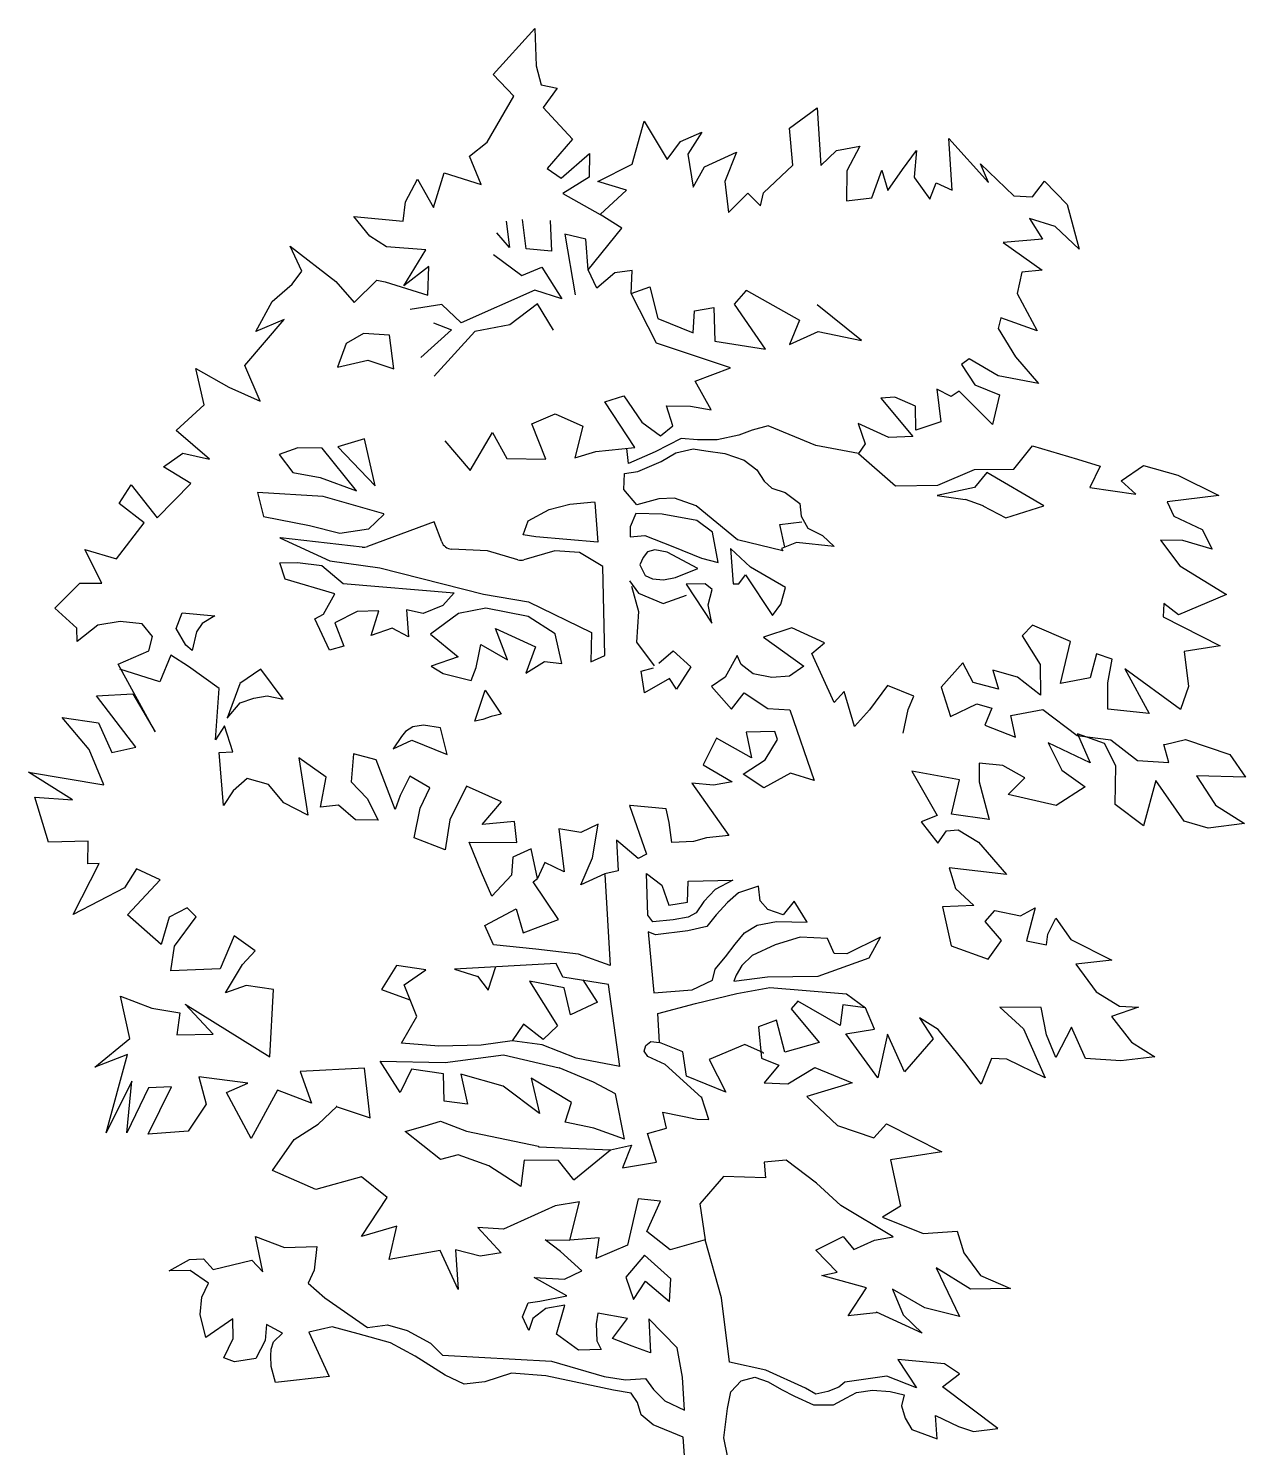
# Model space of a CAD drawing. Header units: millimetres. Extents: x 217.2 to 255.1, y 166.7 to 190.9.
# Drawn here: x 220.344 to 222.6, y 178.013 to 180.643 of the extents above; entities that cross this region are included whole.
import ezdxf

# ---------------------------------------------------------------- set-up
doc = ezdxf.new("R2010")
doc.units = ezdxf.units.MM
doc.layers.add('trees', color=104, linetype='Continuous')

msp = doc.modelspace()

# ---------------------------------------------------------------- linework, layer by layer
at = {"layer": 'trees', "color": 62, "true_color": 0xacc205}
for p, q in [((221.2054, 180.558), (221.2825, 180.6434)), ((221.2825, 180.6434), (221.2849, 180.5743)), ((221.2849, 180.5743), (221.2943, 180.539)), ((221.2437, 180.5181), (221.2054, 180.558)), ((221.2054, 180.558), (221.2054, 180.558)), ((221.1942, 180.4328), (221.2437, 180.5181)), ((221.2943, 180.539), (221.324, 180.5329)), ((221.324, 180.5329), (221.2976, 180.4968)), ((221.7542, 180.4586), (221.8055, 180.4959)), ((221.8055, 180.4959), (221.8125, 180.3892)), ((221.5525, 180.4337), (221.5918, 180.4511)), ((221.5918, 180.4511), (221.5657, 180.4101)), ((221.7605, 180.3901), (221.7542, 180.4586)), ((220.8506, 180.1935), (220.8291, 180.24)), ((220.8291, 180.24), (220.9137, 180.1745)), ((220.8326, 180.1694), (220.8506, 180.1935)), ((220.7953, 180.137), (220.8326, 180.1694)), ((222.1767, 180.1518), (222.2134, 180.0826)), ((220.7654, 180.0817), (220.7953, 180.137)), ((220.7446, 180.0184), (220.8176, 180.1038)), ((220.8176, 180.1038), (220.7654, 180.0817)), ((222.146, 180.1067), (222.141, 180.0873)), ((222.2134, 180.0826), (222.146, 180.1067)), ((222.141, 180.0873), (222.1734, 180.0349)), ((220.7734, 179.9524), (220.7446, 180.0184)), ((222.0874, 180.0312), (222.073, 180.0207)), ((222.073, 180.0207), (222.0978, 179.9828)), ((222.141, 179.9993), (222.0874, 180.0312)), ((222.1734, 180.0349), (222.216, 179.9851)), ((222.216, 179.9851), (222.141, 179.9993)), ((222.054, 179.9613), (222.0273, 179.9744)), ((222.0273, 179.9744), (222.0348, 179.9143)), ((222.0692, 179.9711), (222.054, 179.9613)), ((222.1308, 179.9095), (222.0692, 179.9711)), ((222.0978, 179.9828), (222.1436, 179.9644)), ((222.1436, 179.9644), (222.1308, 179.9095)), ((221.9235, 179.9581), (221.9828, 179.8868)), ((221.988, 179.943), (221.9499, 179.9601)), ((221.9887, 179.8986), (221.988, 179.943)), ((222.0348, 179.9143), (221.9887, 179.8986)), ((220.9664, 179.8829), (220.9172, 179.8678)), ((221.9828, 179.8868), (221.9385, 179.8853)), ((222.1704, 179.8262), (222.205, 179.8697)), ((222.205, 179.8697), (222.2884, 179.8447)), ((222.0295, 179.7965), (222.0974, 179.8255)), ((222.1205, 179.8205), (222.0973, 179.7922)), ((222.0974, 179.8255), (222.1704, 179.8262)), ((222.2257, 179.7584), (222.1205, 179.8205)), ((222.1704, 179.8262), (222.1704, 179.8262)), ((220.5121, 179.7629), (220.5341, 179.7976)), ((220.5341, 179.7976), (220.5824, 179.7361)), ((220.5824, 179.7361), (220.6446, 179.7996)), ((220.8901, 179.7756), (220.7682, 179.7833)), ((220.7682, 179.7833), (220.7792, 179.7387)), ((220.5585, 179.7267), (220.5121, 179.7629)), ((220.5067, 179.6602), (220.5585, 179.7267)), ((220.7792, 179.7387), (220.865, 179.7217)), ((220.8877, 179.6476), (220.9271, 179.6146)), ((220.9115, 179.5953), (220.8195, 179.6224)), ((220.8908, 179.5577), (220.9115, 179.5953)), ((220.9271, 179.6146), (221.1331, 179.5971)), ((221.1913, 179.5685), (221.1408, 179.559)), ((220.5546, 179.5396), (220.5137, 179.544)), ((220.6178, 179.5312), (220.6288, 179.5604)), ((220.6288, 179.5604), (220.6891, 179.5547)), ((220.6891, 179.5547), (220.6656, 179.5405)), ((220.8744, 179.5489), (220.8908, 179.5577)), ((220.9016, 179.4911), (220.8744, 179.5489)), ((220.953, 179.5625), (220.9118, 179.5415)), ((220.9118, 179.5415), (220.9118, 179.5415)), ((220.9118, 179.5415), (220.9284, 179.4981)), ((220.9935, 179.5637), (220.953, 179.5625)), ((220.5735, 179.5164), (220.5546, 179.5396)), ((220.5671, 179.4894), (220.5735, 179.5164)), ((220.6353, 179.5003), (220.6178, 179.5312)), ((220.6554, 179.5246), (220.6474, 179.4906)), ((220.6656, 179.5405), (220.6554, 179.5246)), ((221.0483, 179.5156), (221.0179, 179.5314)), ((222.2048, 179.537), (222.1854, 179.5174)), ((222.1854, 179.5174), (222.219, 179.4642)), ((222.2753, 179.5072), (222.2048, 179.537)), ((220.5103, 179.465), (220.5671, 179.4894)), ((220.6474, 179.4906), (220.6353, 179.5003)), ((220.9284, 179.4981), (220.9016, 179.4911)), ((222.2566, 179.4292), (222.2753, 179.5072)), ((220.6075, 179.4819), (220.5875, 179.4322)), ((220.6402, 179.4609), (220.6075, 179.4819)), ((222.0756, 179.4673), (222.0354, 179.4225)), ((222.0946, 179.4308), (222.0756, 179.4673)), ((222.219, 179.4642), (222.2195, 179.4074)), ((220.7743, 179.456), (220.7355, 179.4292)), ((220.8157, 179.4004), (220.7743, 179.456)), ((222.1772, 179.441), (222.1315, 179.4537)), ((222.1315, 179.4537), (222.1418, 179.4185)), ((222.2195, 179.4074), (222.1772, 179.441)), ((222.3118, 179.4399), (222.2566, 179.4292)), ((221.9358, 179.4255), (221.903, 179.3802)), ((221.9847, 179.4054), (221.9358, 179.4255)), ((222.0354, 179.4225), (222.0528, 179.3681)), ((222.1418, 179.4185), (222.0946, 179.4308)), ((220.7364, 179.3932), (220.7614, 179.4019)), ((220.7614, 179.4019), (220.7865, 179.4065)), ((221.9741, 179.381), (221.9847, 179.4054)), ((222.0528, 179.3681), (222.1014, 179.3916)), ((222.1014, 179.3916), (222.1293, 179.3834)), ((222.1293, 179.3834), (222.1166, 179.3521)), ((221.7144, 179.3828), (221.7552, 179.3802)), ((221.903, 179.3802), (221.875, 179.3496)), ((221.9654, 179.3368), (221.9741, 179.381)), ((222.1645, 179.3699), (222.2243, 179.3812)), ((222.2243, 179.3812), (222.2878, 179.333)), ((221.12, 179.2975), (221.1078, 179.3469)), ((220.9881, 179.2874), (220.9466, 179.2986)), ((221.0236, 179.1954), (220.9881, 179.2874)), ((222.1499, 179.277), (222.106, 179.2812)), ((220.9419, 179.2471), (220.9719, 179.2161)), ((221.2206, 179.2097), (221.1559, 179.2388)), ((221.5734, 179.2442), (221.6423, 179.1472)), ((220.9719, 179.2161), (220.992, 179.1759)), ((220.992, 179.1759), (220.9503, 179.1765)), ((222.1243, 179.1773), (222.0545, 179.1871)), ((221.5364, 179.1342), (221.5316, 179.1717)), ((220.4264, 179.0011), (220.4749, 179.0958)), ((220.522, 179.0501), (220.4264, 179.0011)), ((222.0381, 179.0153), (222.0543, 178.9427)), ((222.1171, 178.9881), (222.1353, 179.0084)), ((222.1353, 179.0084), (222.1826, 178.9988)), ((222.1826, 178.9988), (222.2099, 179.0133)), ((222.2099, 179.0133), (222.1937, 178.9522)), ((222.2334, 178.9648), (222.2482, 178.9943)), ((222.2482, 178.9943), (222.2758, 178.9547)), ((222.1472, 178.9525), (222.1171, 178.9881)), ((222.1171, 178.9881), (222.1171, 178.9881)), ((222.2311, 178.9448), (222.2334, 178.9648)), ((220.725, 178.9614), (220.6994, 178.9004)), ((222.0543, 178.9427), (222.1224, 178.9184)), ((222.1224, 178.9184), (222.1472, 178.9525)), ((222.1937, 178.9522), (222.2311, 178.9448)), ((222.2758, 178.9547), (222.3519, 178.9162)), ((222.3519, 178.9162), (222.285, 178.9092)), ((220.6994, 178.9004), (220.6076, 178.8964)), ((220.7093, 178.8557), (220.7404, 178.9084)), ((222.285, 178.9092), (222.323, 178.8579)), ((220.7472, 178.8692), (220.7093, 178.8557)), ((220.7979, 178.8617), (220.7472, 178.8692)), ((220.7915, 178.7369), (220.7979, 178.8617)), ((222.323, 178.8579), (222.323, 178.8579)), ((222.323, 178.8579), (222.366, 178.8309)), ((220.6859, 178.7792), (220.6343, 178.8348)), ((220.6343, 178.8348), (220.7915, 178.7369)), ((222.366, 178.8309), (222.4011, 178.829)), ((221.7578, 178.826), (221.8092, 178.7636)), ((222.0301, 178.7881), (221.9952, 178.8093)), ((221.9952, 178.8093), (222.0209, 178.7704)), ((222.2211, 178.8285), (222.1444, 178.8291)), ((222.1444, 178.8291), (222.1881, 178.7889)), ((222.2306, 178.778), (222.2211, 178.8285)), ((222.2211, 178.8285), (222.2211, 178.8285)), ((222.4011, 178.829), (222.3512, 178.8119)), ((222.3512, 178.8119), (222.3881, 178.7644)), ((221.9679, 178.7095), (221.9358, 178.779)), ((222.0792, 178.7266), (222.0301, 178.7881)), ((222.1881, 178.7889), (222.2283, 178.6983)), ((222.2482, 178.7358), (222.2306, 178.778)), ((222.2769, 178.7919), (222.2482, 178.7358)), ((222.3033, 178.7343), (222.2769, 178.7919)), ((221.6719, 178.7599), (221.6058, 178.7321)), ((222.0209, 178.7704), (221.9679, 178.7095)), ((222.3881, 178.7644), (222.4319, 178.7374)), ((221.7023, 178.7346), (221.7347, 178.7219)), ((222.1099, 178.6862), (222.0792, 178.7266)), ((222.1289, 178.7342), (222.1099, 178.6862)), ((222.1575, 178.7326), (222.1289, 178.7342)), ((222.2283, 178.6983), (222.1575, 178.7326)), ((222.3688, 178.7299), (222.3033, 178.7343)), ((222.4319, 178.7374), (222.3688, 178.7299)), ((220.7112, 178.6712), (220.7505, 178.6883)), ((221.2758, 178.6974), (221.2913, 178.6323)), ((221.1073, 178.547), (221.0419, 178.5988)), ((220.7962, 178.5262), (220.8362, 178.5842)), ((221.2893, 178.5704), (221.4227, 178.5646)), ((221.1973, 178.5349), (221.14, 178.5552))]:
    msp.add_line(p, q, dxfattribs=at)
at = {"layer": 'trees', "color": 84, "true_color": 0x2aaf18}
for p, q in [((221.2976, 180.4968), (221.3521, 180.4384)), ((221.4629, 180.3919), (221.4852, 180.4713)), ((221.4852, 180.4713), (221.5274, 180.4007)), ((221.3521, 180.4384), (221.3051, 180.3837)), ((222.0559, 180.3434), (222.0496, 180.4396)), ((222.0496, 180.4396), (222.123, 180.358)), ((221.1612, 180.4068), (221.1942, 180.4328)), ((221.3311, 180.3656), (221.3837, 180.4113)), ((221.3837, 180.4113), (221.3832, 180.3677)), ((221.5274, 180.4007), (221.5525, 180.4337)), ((221.5657, 180.4101), (221.576, 180.3494)), ((221.5967, 180.387), (221.6563, 180.4143)), ((221.6563, 180.4143), (221.6348, 180.3596)), ((221.8125, 180.3892), (221.8418, 180.4172)), ((221.8418, 180.4172), (221.8848, 180.425)), ((221.8848, 180.425), (221.8609, 180.3796)), ((221.9639, 180.3818), (221.9896, 180.4171)), ((221.9896, 180.4171), (221.9858, 180.3675)), ((221.1831, 180.3543), (221.1612, 180.4068)), ((221.3051, 180.3837), (221.3311, 180.3656)), ((221.399, 180.3595), (221.4629, 180.3919)), ((221.576, 180.3494), (221.5967, 180.387)), ((221.7065, 180.3386), (221.7605, 180.3901)), ((222.123, 180.358), (222.1082, 180.3921)), ((222.1082, 180.3921), (222.1704, 180.3332)), ((221.0427, 180.3219), (221.0649, 180.3642)), ((221.0649, 180.3642), (221.0946, 180.3115)), ((221.0946, 180.3115), (221.1144, 180.3756)), ((221.1144, 180.3756), (221.1831, 180.3543)), ((221.3832, 180.3677), (221.3344, 180.3375)), ((221.4522, 180.3438), (221.399, 180.3595)), ((221.6348, 180.3596), (221.6411, 180.3022)), ((221.8609, 180.3796), (221.8603, 180.3238)), ((221.9073, 180.3293), (221.9253, 180.3808)), ((221.9253, 180.3808), (221.9365, 180.3429)), ((221.9365, 180.3429), (221.9639, 180.3818)), ((221.9858, 180.3675), (221.9859, 180.3665)), ((221.9859, 180.3665), (222.0146, 180.327)), ((222.0146, 180.327), (222.0264, 180.3574)), ((222.0264, 180.3574), (222.0559, 180.3434)), ((222.2046, 180.3312), (222.227, 180.3603)), ((222.227, 180.3603), (222.2693, 180.3172)), ((221.3344, 180.3375), (221.4037, 180.2984)), ((221.4037, 180.2984), (221.4522, 180.3438)), ((221.6411, 180.3022), (221.6773, 180.3382)), ((221.6773, 180.3382), (221.7008, 180.3143)), ((221.7008, 180.3143), (221.7065, 180.3386)), ((222.1704, 180.3332), (222.2046, 180.3312)), ((221.0386, 180.2864), (221.0427, 180.3219)), ((221.8603, 180.3238), (221.9073, 180.3293)), ((222.2693, 180.3172), (222.2916, 180.2345)), ((220.9764, 180.2581), (220.947, 180.2945)), ((220.947, 180.2945), (221.0386, 180.2864)), ((221.4435, 180.273), (221.4037, 180.2984)), ((222.2467, 180.2765), (222.1993, 180.291)), ((222.1993, 180.291), (222.1993, 180.291)), ((222.1993, 180.291), (222.2231, 180.253)), ((221.0074, 180.2385), (220.9764, 180.2581)), ((221.3812, 180.1962), (221.4435, 180.273)), ((222.2231, 180.253), (222.1505, 180.2464)), ((222.2916, 180.2345), (222.2467, 180.2765)), ((221.0806, 180.2328), (221.0074, 180.2385)), ((221.0394, 180.1663), (221.0806, 180.2328)), ((222.1505, 180.2464), (222.2226, 180.1951)), ((221.086, 180.202), (221.0394, 180.1663)), ((221.0843, 180.1489), (221.086, 180.202)), ((220.9137, 180.1745), (220.9478, 180.1354)), ((220.9137, 180.1745), (220.9137, 180.1745)), ((220.9478, 180.1354), (220.9894, 180.1765)), ((220.9894, 180.1765), (220.9894, 180.1765)), ((220.9894, 180.1765), (221.0047, 180.1739)), ((221.0047, 180.1739), (221.0843, 180.1489)), ((221.4309, 180.1905), (221.3971, 180.1622)), ((221.4628, 180.1949), (221.4309, 180.1905)), ((221.4612, 180.152), (221.4628, 180.1949)), ((222.185, 180.1914), (222.1767, 180.1518)), ((222.2226, 180.1951), (222.185, 180.1914)), ((221.4612, 180.152), (221.4955, 180.1641)), ((221.508, 180.0597), (221.4612, 180.152)), ((221.4955, 180.1641), (221.5102, 180.1054)), ((221.6522, 180.1325), (221.6741, 180.1569)), ((221.674, 180.158), (221.773, 180.1027)), ((221.6741, 180.1569), (221.674, 180.158)), ((222.1767, 180.1518), (222.1767, 180.1518)), ((221.5758, 180.0793), (221.5784, 180.1201)), ((221.5784, 180.1201), (221.614, 180.1258)), ((221.614, 180.1258), (221.6158, 180.0634)), ((221.7097, 180.0486), (221.6522, 180.1325)), ((221.8877, 180.0652), (221.8058, 180.131)), ((221.5102, 180.1054), (221.5758, 180.0793)), ((221.773, 180.1027), (221.7545, 180.0578)), ((220.9647, 180.078), (220.9328, 180.0593)), ((221.0131, 180.0749), (220.9647, 180.078)), ((221.0209, 180.0122), (221.0131, 180.0749)), ((221.7545, 180.0578), (221.8076, 180.0818)), ((221.8076, 180.0818), (221.8877, 180.0652)), ((220.9328, 180.0593), (220.9164, 180.0155)), ((221.6452, 180.0145), (221.508, 180.0597)), ((221.6158, 180.0634), (221.6158, 180.0634)), ((221.6158, 180.0634), (221.7097, 180.0486)), ((220.9164, 180.0155), (220.9731, 180.0283)), ((220.9731, 180.0283), (221.0209, 180.0122)), ((221.5797, 179.9894), (221.6452, 180.0145)), ((220.6695, 179.9455), (220.654, 180.0133)), ((220.654, 180.0133), (220.7154, 179.9782)), ((221.6095, 179.9367), (221.5797, 179.9894)), ((220.7154, 179.9782), (220.7734, 179.9524)), ((221.4121, 179.9512), (221.4473, 179.9622)), ((221.4473, 179.9622), (221.4805, 179.9136)), ((220.6174, 179.8979), (220.6695, 179.9455)), ((221.4679, 179.8664), (221.4121, 179.9512)), ((221.5264, 179.9437), (221.5711, 179.9433)), ((221.5379, 179.9066), (221.5264, 179.9437)), ((221.5711, 179.9433), (221.6095, 179.9367)), ((221.9499, 179.9601), (221.9235, 179.9581)), ((221.2769, 179.9105), (221.3202, 179.929)), ((221.3028, 179.8451), (221.2769, 179.9105)), ((221.3202, 179.929), (221.3712, 179.9063)), ((221.4805, 179.9136), (221.5155, 179.8879)), ((221.9385, 179.8853), (221.8816, 179.9113)), ((221.8816, 179.9113), (221.8948, 179.8733)), ((220.6791, 179.8447), (220.6174, 179.8979)), ((220.9863, 179.7954), (220.9664, 179.8829)), ((221.1623, 179.824), (221.2042, 179.8944)), ((221.2042, 179.8944), (221.2307, 179.8463)), ((221.3712, 179.9063), (221.3567, 179.8473)), ((221.5155, 179.8879), (221.5379, 179.9066)), ((221.6605, 179.8895), (221.6203, 179.8807)), ((221.7149, 179.9069), (221.6852, 179.899)), ((221.803, 179.8701), (221.7149, 179.9069)), ((220.8434, 179.8659), (220.8083, 179.8538)), ((220.8881, 179.8656), (220.8434, 179.8659)), ((220.9518, 179.786), (220.8881, 179.8656)), ((220.9172, 179.8678), (220.9863, 179.7954)), ((221.1153, 179.8792), (221.1623, 179.824)), ((221.3567, 179.8473), (221.3956, 179.8589)), ((221.3956, 179.8589), (221.4679, 179.8664)), ((221.8821, 179.8553), (221.803, 179.8701)), ((221.8948, 179.8733), (221.8821, 179.8553)), ((220.5941, 179.8306), (220.63, 179.8561)), ((220.6446, 179.7996), (220.5941, 179.8306)), ((220.63, 179.8561), (220.6791, 179.8447)), ((220.8083, 179.8538), (220.8336, 179.8205)), ((221.2307, 179.8463), (221.3028, 179.8451)), ((221.8821, 179.8553), (221.9511, 179.7953)), ((222.2884, 179.8447), (222.33, 179.8319)), ((222.33, 179.8319), (222.3113, 179.7926)), ((222.3692, 179.8046), (222.4106, 179.8332)), ((222.4106, 179.8332), (222.4745, 179.8153)), ((220.8336, 179.8205), (220.8847, 179.8112)), ((220.8847, 179.8112), (220.9518, 179.786)), ((221.6938, 179.8249), (221.7076, 179.804)), ((221.7076, 179.804), (221.7219, 179.791)), ((222.3965, 179.7801), (222.3692, 179.8046)), ((222.4745, 179.8153), (222.5504, 179.7776)), ((221.7219, 179.791), (221.7463, 179.7834)), ((221.7463, 179.7834), (221.7733, 179.7628)), ((221.9511, 179.7953), (222.0295, 179.7965)), ((222.0973, 179.7922), (222.0283, 179.7774)), ((222.3113, 179.7926), (222.3965, 179.7801)), ((222.5504, 179.7776), (222.4547, 179.7656)), ((221.0025, 179.7436), (220.8901, 179.7756)), ((221.7733, 179.7628), (221.7762, 179.7392)), ((222.0283, 179.7774), (222.08, 179.77)), ((222.08, 179.77), (222.0799, 179.7711)), ((222.0799, 179.7711), (222.113, 179.7593)), ((222.113, 179.7593), (222.1131, 179.7585)), ((222.1131, 179.7585), (222.1554, 179.736)), ((222.1554, 179.736), (222.2257, 179.7584)), ((222.4547, 179.7656), (222.467, 179.739)), ((221.0956, 179.7288), (220.9721, 179.6828)), ((220.9743, 179.7149), (221.0025, 179.7425)), ((221.1098, 179.6916), (221.0956, 179.7288)), ((221.7365, 179.7239), (221.7774, 179.729)), ((221.7762, 179.7392), (221.7882, 179.7173)), ((222.467, 179.739), (222.5193, 179.7145)), ((220.8107, 179.6994), (220.8099, 179.6993)), ((220.8099, 179.6993), (220.9022, 179.6563)), ((220.9625, 179.6816), (220.8107, 179.6994)), ((220.865, 179.7217), (220.921, 179.7078)), ((220.921, 179.7078), (220.9743, 179.7157)), ((220.9743, 179.7157), (220.9743, 179.7149)), ((221.7459, 179.6819), (221.7365, 179.7239)), ((221.7882, 179.7173), (221.8157, 179.7035)), ((221.8157, 179.7035), (221.8373, 179.6832)), ((222.5193, 179.7145), (222.5193, 179.7145)), ((222.5193, 179.7145), (222.538, 179.6781)), ((220.4798, 179.6153), (220.4485, 179.6774)), ((220.4485, 179.6774), (220.5067, 179.6602)), ((221.6452, 179.6791), (221.6502, 179.6139)), ((221.6819, 179.6448), (221.6452, 179.6791)), ((221.7421, 179.6751), (221.6583, 179.6952)), ((221.7675, 179.6903), (221.7399, 179.6795)), ((221.7399, 179.6795), (221.7421, 179.6751)), ((221.8373, 179.6832), (221.7675, 179.6903)), ((222.4838, 179.694), (222.442, 179.6946)), ((222.442, 179.6946), (222.4779, 179.647)), ((222.538, 179.6781), (222.4838, 179.694)), ((220.8096, 179.653), (220.8426, 179.6537)), ((220.8195, 179.6224), (220.8096, 179.653)), ((220.8426, 179.6537), (220.8877, 179.6476)), ((220.9022, 179.6563), (220.995, 179.6434)), ((222.4779, 179.647), (222.5645, 179.5938)), ((221.6607, 179.6139), (221.6727, 179.6308)), ((221.6727, 179.6308), (221.7229, 179.5551)), ((221.7473, 179.6073), (221.6819, 179.6448)), ((220.3924, 179.5689), (220.4389, 179.6152)), ((220.4389, 179.6152), (220.4798, 179.6153)), ((221.5982, 179.6137), (221.5631, 179.613)), ((221.5631, 179.613), (221.6103, 179.5408)), ((221.6112, 179.6034), (221.5982, 179.6137)), ((221.6039, 179.5752), (221.6112, 179.6034)), ((221.6502, 179.6139), (221.6607, 179.6139)), ((221.7383, 179.576), (221.7473, 179.6073)), ((222.5645, 179.5938), (222.4753, 179.5566)), ((220.4332, 179.5314), (220.3924, 179.5689)), ((221.6103, 179.5408), (221.6039, 179.5752)), ((221.7229, 179.5551), (221.7383, 179.576)), ((222.448, 179.5773), (222.4472, 179.5526)), ((222.4753, 179.5566), (222.448, 179.5773)), ((222.448, 179.5773), (222.448, 179.5773)), ((220.5137, 179.544), (220.4725, 179.5371)), ((222.4472, 179.5526), (222.5528, 179.4992)), ((220.434, 179.5068), (220.4332, 179.5314)), ((220.4725, 179.5371), (220.434, 179.5068)), ((221.3872, 179.5237), (221.3864, 179.4695)), ((221.5122, 179.4666), (221.5387, 179.4897)), ((221.5387, 179.4897), (221.5718, 179.4599)), ((222.5528, 179.4992), (222.4862, 179.4884)), ((222.4862, 179.4884), (222.4942, 179.4235)), ((220.5786, 179.3395), (220.5103, 179.465)), ((221.3864, 179.4695), (221.4121, 179.4809)), ((221.6576, 179.4808), (221.635, 179.4411)), ((221.6646, 179.4643), (221.6576, 179.4808)), ((221.6868, 179.447), (221.6646, 179.4643)), ((220.5875, 179.4322), (220.5129, 179.4557)), ((220.6402, 179.4609), (220.6402, 179.4609)), ((220.6975, 179.4198), (220.6402, 179.4609)), ((221.4792, 179.4517), (221.5023, 179.4583)), ((221.4858, 179.412), (221.4792, 179.4517)), ((221.5321, 179.4385), (221.4858, 179.412)), ((221.5453, 179.4186), (221.5321, 179.4385)), ((221.5718, 179.4599), (221.5453, 179.4186)), ((221.635, 179.4411), (221.6098, 179.4233)), ((221.7214, 179.4402), (221.6868, 179.447)), ((221.7214, 179.4402), (221.7214, 179.4402)), ((222.4793, 179.3807), (222.3758, 179.4561)), ((222.3758, 179.4561), (222.4211, 179.3735)), ((220.4701, 179.4062), (220.5372, 179.4102)), ((220.5372, 179.4102), (220.5786, 179.3395)), ((220.6905, 179.3245), (220.6975, 179.4198)), ((220.7356, 179.4284), (220.712, 179.3648)), ((220.7355, 179.4292), (220.7356, 179.4284)), ((221.6098, 179.4233), (221.6471, 179.3814)), ((221.6471, 179.3814), (221.6705, 179.4117)), ((221.6705, 179.4117), (221.7144, 179.3828)), ((222.4942, 179.4235), (222.4793, 179.3807)), ((222.4942, 179.4235), (222.4942, 179.4235)), ((220.5429, 179.3113), (220.4701, 179.4062)), ((220.4701, 179.4062), (220.4701, 179.4062)), ((220.712, 179.3648), (220.7364, 179.3932)), ((220.7865, 179.4065), (220.8157, 179.4004)), ((220.4561, 179.3065), (220.406, 179.3661)), ((220.406, 179.3661), (220.4739, 179.3561)), ((221.1862, 179.3624), (221.1713, 179.3594)), ((221.2017, 179.3682), (221.1862, 179.3624)), ((220.4739, 179.3561), (220.4982, 179.3011)), ((220.7074, 179.3504), (220.6905, 179.3245)), ((220.7225, 179.3023), (220.7074, 179.3504)), ((221.0351, 179.3308), (221.0198, 179.308)), ((221.0428, 179.3401), (221.0351, 179.3308)), ((221.0565, 179.3487), (221.0428, 179.3401)), ((221.076, 179.3521), (221.0565, 179.3487)), ((221.1078, 179.3469), (221.076, 179.3521)), ((221.7271, 179.3402), (221.6742, 179.3391)), ((221.6742, 179.3391), (221.6843, 179.2914)), ((221.7321, 179.3254), (221.7271, 179.3402)), ((220.4838, 179.2413), (220.4561, 179.3065)), ((220.4982, 179.3011), (220.5429, 179.3113)), ((221.0198, 179.308), (221.0546, 179.3239)), ((221.0546, 179.3239), (221.12, 179.2975)), ((221.619, 179.3281), (221.5944, 179.2781)), ((221.6843, 179.2914), (221.619, 179.3281)), ((221.7092, 179.2877), (221.7321, 179.3254)), ((222.4483, 179.3158), (222.4501, 179.3159)), ((222.4573, 179.2824), (222.4483, 179.3158)), ((222.4501, 179.3159), (222.4884, 179.3256)), ((222.4884, 179.3256), (222.5709, 179.2978)), ((220.6971, 179.3012), (220.7225, 179.3023)), ((220.7054, 179.2033), (220.6971, 179.3012)), ((220.8958, 179.2557), (220.8449, 179.2916)), ((220.8449, 179.2916), (220.8614, 179.1849)), ((221.5944, 179.2781), (221.6479, 179.247)), ((221.6688, 179.261), (221.7092, 179.2877)), ((222.3993, 179.2866), (222.4573, 179.2824)), ((222.5709, 179.2978), (222.5999, 179.2554)), ((220.3437, 179.2646), (220.4838, 179.2413)), ((220.4253, 179.2132), (220.3437, 179.2646)), ((220.749, 179.2532), (220.7234, 179.2304)), ((220.7888, 179.2419), (220.749, 179.2532)), ((220.8849, 179.1999), (220.8958, 179.2557)), ((221.7067, 179.2355), (221.6688, 179.261)), ((222.5999, 179.2554), (222.5087, 179.2579)), ((222.5087, 179.2579), (222.5419, 179.2065)), ((220.7234, 179.2304), (220.7054, 179.2033)), ((220.8171, 179.208), (220.7888, 179.2419)), ((221.6135, 179.2405), (221.5734, 179.2442)), ((221.6479, 179.247), (221.6135, 179.2405)), ((222.4333, 179.2494), (222.4105, 179.1651)), ((222.4857, 179.1738), (222.4333, 179.2494)), ((220.381, 179.1349), (220.3556, 179.2182)), ((220.3556, 179.2182), (220.4253, 179.2132)), ((220.7054, 179.2033), (220.7054, 179.2033)), ((220.8614, 179.1849), (220.8171, 179.208)), ((221.4591, 179.2033), (221.458, 179.2032)), ((221.458, 179.2032), (221.4895, 179.1128)), ((221.5259, 179.197), (221.4591, 179.2033)), ((222.5419, 179.2065), (222.544, 179.2037)), ((222.544, 179.2037), (222.5978, 179.1699)), ((221.5316, 179.1717), (221.5259, 179.197)), ((222.5302, 179.161), (222.4857, 179.1738)), ((221.4, 179.1684), (221.3679, 179.1527)), ((221.3896, 179.1059), (221.4, 179.1684)), ((221.6423, 179.1472), (221.6009, 179.1429)), ((222.5978, 179.1699), (222.5302, 179.161)), ((220.4547, 179.1367), (220.381, 179.1349)), ((220.4541, 179.095), (220.4547, 179.1367)), ((221.4337, 179.1388), (221.4369, 179.0822)), ((221.4742, 179.1048), (221.4337, 179.1388)), ((221.4337, 179.1388), (221.4337, 179.1388)), ((221.5768, 179.1365), (221.5364, 179.1342)), ((221.6009, 179.1429), (221.5768, 179.1365)), ((220.4749, 179.0958), (220.4541, 179.095)), ((221.3677, 179.0561), (221.3896, 179.1059)), ((221.4895, 179.1128), (221.4742, 179.1048)), ((220.5439, 179.0859), (220.522, 179.0501)), ((220.5882, 179.0654), (220.5439, 179.0859)), ((220.5439, 179.0859), (220.5439, 179.0859)), ((221.4119, 179.0765), (221.3677, 179.0561)), ((221.4369, 179.0822), (221.4119, 179.0765)), ((221.4896, 179.0768), (221.5178, 179.0551)), ((220.5277, 179.0002), (220.5882, 179.0654)), ((221.5178, 179.0551), (221.5309, 179.0182)), ((221.5656, 179.0238), (221.5665, 179.0626)), ((221.5665, 179.0626), (221.6497, 179.0644)), ((221.7, 179.0263), (221.6968, 179.0536)), ((221.5309, 179.0182), (221.5656, 179.0238)), ((221.7145, 179.0103), (221.7, 179.0263)), ((221.7634, 179.0254), (221.7426, 179.0003)), ((221.7872, 178.9867), (221.7634, 179.0254)), ((221.7634, 179.0254), (221.7634, 179.0254)), ((222.0959, 179.0178), (222.0381, 179.0153)), ((220.5898, 178.9451), (220.5277, 179.0002)), ((220.6049, 178.9958), (220.5898, 178.9451)), ((220.6377, 179.0135), (220.6049, 178.9958)), ((220.6147, 178.9424), (220.6549, 178.9966)), ((220.6549, 178.9966), (220.6377, 179.0135)), ((220.6377, 179.0135), (220.6377, 179.0135)), ((221.1897, 178.9807), (221.248, 179.0117)), ((221.248, 179.0117), (221.2608, 178.9672)), ((221.2608, 178.9672), (221.3263, 178.992)), ((221.7426, 179.0003), (221.7145, 179.0103)), ((221.2057, 178.9449), (221.1897, 178.9807)), ((220.6076, 178.8964), (220.6147, 178.9424)), ((220.764, 178.9338), (220.725, 178.9614)), ((221.8371, 178.9288), (221.8247, 178.9562)), ((221.9231, 178.9591), (221.861, 178.9279)), ((221.9022, 178.9205), (221.9231, 178.9591)), ((220.7404, 178.9084), (220.764, 178.9338)), ((221.861, 178.9279), (221.8371, 178.9288)), ((221.0259, 178.9065), (220.9979, 178.8618)), ((221.0804, 178.8985), (221.0259, 178.9065)), ((221.04, 178.8707), (221.0804, 178.8985)), ((221.1334, 178.8995), (221.1752, 178.8868)), ((221.176, 178.8868), (221.1962, 178.8608)), ((221.1962, 178.8608), (221.2099, 178.9046)), ((220.9979, 178.8618), (221.0505, 178.8431)), ((221.0635, 178.8119), (221.04, 178.8707)), ((221.3369, 178.865), (221.2726, 178.8772)), ((221.2726, 178.8772), (221.3244, 178.7948)), ((221.3483, 178.8147), (221.3369, 178.865)), ((221.3987, 178.8384), (221.3717, 178.8799)), ((220.5319, 178.7712), (220.5146, 178.8495)), ((220.5146, 178.8495), (220.5723, 178.8274)), ((220.6343, 178.8348), (220.6343, 178.8348)), ((221.3987, 178.8384), (221.3483, 178.8147)), ((221.77, 178.8402), (221.7578, 178.826)), ((221.8484, 178.7951), (221.77, 178.8402)), ((221.8531, 178.8333), (221.8484, 178.7951)), ((221.8952, 178.8282), (221.8531, 178.8333)), ((221.8599, 178.8539), (221.8952, 178.8282)), ((220.5723, 178.8274), (220.6241, 178.8189)), ((220.6241, 178.8189), (220.6186, 178.7778)), ((221.0351, 178.7623), (221.0635, 178.8119)), ((221.7302, 178.805), (221.697, 178.793)), ((221.7461, 178.7456), (221.7302, 178.805)), ((221.9123, 178.7886), (221.8952, 178.8282)), ((220.6186, 178.7778), (220.6859, 178.7792)), ((221.2616, 178.7975), (221.2402, 178.7667)), ((221.2979, 178.7692), (221.2616, 178.7975)), ((221.3244, 178.7948), (221.2979, 178.7692)), ((221.697, 178.793), (221.7023, 178.7346)), ((221.8591, 178.7799), (221.9123, 178.7886)), ((221.9184, 178.6981), (221.8591, 178.7799)), ((221.9358, 178.779), (221.9184, 178.6981)), ((220.467, 178.7178), (220.5319, 178.7712)), ((221.4853, 178.7475), (221.4883, 178.758)), ((221.4883, 178.758), (221.4972, 178.7655)), ((221.4972, 178.7655), (221.5135, 178.7638)), ((221.5566, 178.7462), (221.5135, 178.7638)), ((221.7064, 178.7444), (221.6719, 178.7599)), ((221.8092, 178.7636), (221.7461, 178.7456)), ((220.5277, 178.7414), (220.467, 178.7178)), ((220.4877, 178.5962), (220.5277, 178.7414)), ((221.0326, 178.6712), (220.9959, 178.729)), ((221.4917, 178.7375), (221.4853, 178.7475)), ((221.5242, 178.7229), (221.4917, 178.7375)), ((221.5638, 178.7013), (221.5566, 178.7462)), ((221.6058, 178.7321), (221.6362, 178.6719)), ((221.7065, 178.7436), (221.7064, 178.7444)), ((220.7505, 178.6883), (220.6597, 178.7003)), ((220.6597, 178.7003), (220.6731, 178.6494)), ((220.9666, 178.7162), (220.8474, 178.7101)), ((220.8474, 178.7101), (220.8682, 178.651)), ((220.9774, 178.6242), (220.9666, 178.7162)), ((221.0539, 178.7145), (221.0326, 178.6712)), ((221.1133, 178.7058), (221.0539, 178.7145)), ((221.1142, 178.6547), (221.1133, 178.7058)), ((221.2239, 178.6829), (221.1455, 178.7053)), ((221.1455, 178.7053), (221.1574, 178.6493)), ((221.5915, 178.6617), (221.5242, 178.7229)), ((221.6362, 178.6719), (221.5638, 178.7013)), ((221.7347, 178.7219), (221.7077, 178.6887)), ((221.7514, 178.6872), (221.8013, 178.7176)), ((221.8013, 178.7176), (221.8707, 178.6888)), ((220.5353, 178.6919), (220.4877, 178.5962)), ((220.5264, 178.5965), (220.5353, 178.6919)), ((220.5665, 178.6799), (220.5264, 178.5965)), ((220.5656, 178.5938), (220.6089, 178.6813)), ((220.6089, 178.6813), (220.5665, 178.6799)), ((220.8056, 178.6755), (220.7565, 178.5856)), ((220.8682, 178.651), (220.8056, 178.6755)), ((221.2913, 178.6323), (221.2239, 178.6829)), ((221.3504, 178.6527), (221.2758, 178.6974)), ((221.7077, 178.6887), (221.7514, 178.6872)), ((221.8707, 178.6888), (221.7865, 178.6634)), ((220.6731, 178.6494), (220.6398, 178.5995)), ((220.7565, 178.5856), (220.7112, 178.6712)), ((221.1574, 178.6493), (221.1142, 178.6547)), ((221.3389, 178.6159), (221.3504, 178.6527)), ((220.8806, 178.6122), (220.9152, 178.6452)), ((220.9152, 178.6452), (220.9141, 178.6451)), ((220.9141, 178.6451), (220.9774, 178.6242)), ((221.5196, 178.6346), (221.5832, 178.6213)), ((221.5265, 178.6048), (221.5196, 178.6346)), ((220.6398, 178.5995), (220.5656, 178.5938)), ((220.8362, 178.5842), (220.8806, 178.6122)), ((221.0419, 178.5988), (221.079, 178.6092)), ((221.079, 178.6092), (221.1075, 178.6182)), ((221.1075, 178.6182), (221.1556, 178.5991)), ((221.1556, 178.5991), (221.2892, 178.5715)), ((221.392, 178.6048), (221.3389, 178.6159)), ((221.4485, 178.5845), (221.392, 178.6048)), ((221.4912, 178.5953), (221.5265, 178.6048)), ((221.5078, 178.5416), (221.4912, 178.5953)), ((221.2892, 178.5715), (221.2893, 178.5704)), ((221.4227, 178.5646), (221.4618, 178.5733)), ((221.4618, 178.5733), (221.445, 178.5311)), ((221.14, 178.5552), (221.1073, 178.547)), ((221.2628, 178.5456), (221.2562, 178.4969)), ((221.3265, 178.5448), (221.2628, 178.5456)), ((221.3546, 178.5091), (221.3265, 178.5448)), ((221.3546, 178.5091), (221.4227, 178.5646)), ((221.445, 178.5311), (221.5078, 178.5416)), ((220.8766, 178.4914), (220.7962, 178.5262)), ((220.9611, 178.5149), (220.8766, 178.4914)), ((221.0085, 178.4761), (220.9611, 178.5149)), ((221.2562, 178.4969), (221.1973, 178.5349)), ((221.8493, 178.4616), (221.8045, 178.5029)), ((220.961, 178.4039), (221.0085, 178.4761)), ((221.3653, 178.4682), (221.3204, 178.461)), ((221.3472, 178.3975), (221.3653, 178.4682)), ((221.474, 178.4738), (221.4541, 178.3878)), ((221.5152, 178.4694), (221.474, 178.4738)), ((221.49, 178.4133), (221.5152, 178.4694)), ((221.5884, 178.4644), (221.5984, 178.3978)), ((221.3204, 178.461), (221.2244, 178.4176)), ((221.9466, 178.4036), (221.8493, 178.4616)), ((221.9601, 178.4606), (221.9268, 178.44)), ((221.9268, 178.44), (222.0022, 178.4097)), ((221.0269, 178.4233), (220.961, 178.4039)), ((221.0127, 178.3616), (221.0269, 178.4233)), ((221.2244, 178.4176), (221.1768, 178.4205)), ((221.1768, 178.4205), (221.2202, 178.3737)), ((221.5335, 178.3795), (221.49, 178.4133)), ((222.0022, 178.4097), (222.0652, 178.4137)), ((222.0652, 178.4137), (222.0777, 178.3738)), ((220.7647, 178.4041), (220.8185, 178.3836)), ((220.7784, 178.3388), (220.7647, 178.4041)), ((220.8185, 178.3836), (220.8782, 178.3854)), ((220.8782, 178.3854), (220.8737, 178.3415)), ((221.3017, 178.3978), (221.3472, 178.3975)), ((221.3299, 178.3764), (221.3017, 178.3978)), ((221.4018, 178.4017), (221.3472, 178.3975)), ((221.3961, 178.3633), (221.4018, 178.4017)), ((221.4541, 178.3878), (221.3961, 178.3633)), ((221.5984, 178.3978), (221.5335, 178.3795)), ((221.8034, 178.3785), (221.8537, 178.404)), ((221.8537, 178.404), (221.8734, 178.3801)), ((221.8734, 178.3801), (221.9119, 178.3971)), ((221.9119, 178.3971), (221.9466, 178.4036)), ((220.6047, 178.3407), (220.6421, 178.3617)), ((220.6421, 178.3617), (220.6685, 178.3626)), ((220.6685, 178.3626), (220.686, 178.3431)), ((220.686, 178.3431), (220.7578, 178.36)), ((220.7578, 178.36), (220.7784, 178.3388)), ((221.1069, 178.3783), (221.0127, 178.3616)), ((221.1401, 178.3059), (221.1069, 178.3783)), ((221.1808, 178.3677), (221.1353, 178.3794)), ((221.1353, 178.3794), (221.1401, 178.3059)), ((221.2202, 178.3737), (221.1808, 178.3677)), ((221.3694, 178.3405), (221.3299, 178.3764)), ((221.8425, 178.338), (221.8034, 178.3785)), ((222.0777, 178.3738), (222.1086, 178.3318)), ((220.6436, 178.341), (220.6047, 178.3407)), ((220.6776, 178.3178), (220.6436, 178.341)), ((220.8737, 178.3415), (220.8622, 178.3179)), ((221.3376, 178.3248), (221.3694, 178.3405)), ((221.8146, 178.332), (221.8425, 178.338)), ((221.897, 178.3088), (221.8146, 178.332)), ((221.8425, 178.338), (221.8425, 178.338)), ((222.0897, 178.3065), (222.026, 178.3463)), ((222.026, 178.3463), (222.0697, 178.2557)), ((222.1086, 178.3318), (222.1643, 178.3076)), ((220.6653, 178.2915), (220.6776, 178.3178)), ((220.8622, 178.3179), (220.893, 178.2907)), ((221.2813, 178.328), (221.3376, 178.3248)), ((221.3419, 178.294), (221.2813, 178.328)), ((221.8631, 178.257), (221.897, 178.3088)), ((222.0052, 178.2716), (221.9454, 178.3068)), ((221.9454, 178.3068), (221.9653, 178.2591)), ((222.1643, 178.3076), (222.0897, 178.3065)), ((220.662, 178.2598), (220.6653, 178.2915)), ((221.2595, 178.2554), (221.2698, 178.2809)), ((221.2698, 178.2809), (221.2914, 178.2844)), ((221.2914, 178.2844), (221.3419, 178.294)), ((220.6729, 178.217), (220.662, 178.2598)), ((221.271, 178.2298), (221.2595, 178.2554)), ((221.2787, 178.252), (221.271, 178.2298)), ((221.3028, 178.2709), (221.2787, 178.252)), ((221.3383, 178.2766), (221.3028, 178.2709)), ((221.3226, 178.2232), (221.3383, 178.2766)), ((221.3992, 178.2623), (221.3959, 178.2421)), ((221.4542, 178.2522), (221.3992, 178.2623)), ((221.4264, 178.2152), (221.4542, 178.2522)), ((221.9146, 178.2628), (221.8631, 178.257)), ((221.9156, 178.264), (221.9146, 178.2628)), ((222.0001, 178.2249), (221.9156, 178.264)), ((221.9653, 178.2591), (222.0001, 178.2249)), ((222.0697, 178.2557), (222.0052, 178.2716)), ((222.0052, 178.2716), (222.0052, 178.2716)), ((220.7225, 178.2512), (220.6729, 178.217)), ((220.7234, 178.2152), (220.7225, 178.2512)), ((220.7848, 178.2408), (220.7824, 178.2114)), ((220.8144, 178.2252), (220.7848, 178.2408)), ((220.9066, 178.2368), (220.8635, 178.227)), ((220.8635, 178.227), (220.9012, 178.1446)), ((221.3959, 178.2421), (221.3975, 178.211)), ((221.494, 178.2515), (221.4969, 178.1883)), ((220.7061, 178.179), (220.7234, 178.2152)), ((220.7824, 178.2114), (220.765, 178.1778)), ((220.7939, 178.1952), (220.7978, 178.2087)), ((220.7978, 178.2087), (220.8144, 178.2252)), ((221.3636, 178.1933), (221.3226, 178.2232)), ((221.3975, 178.211), (221.4052, 178.1946)), ((221.4627, 178.2009), (221.4264, 178.2152)), ((221.4969, 178.1883), (221.4627, 178.2009)), ((220.7256, 178.1718), (220.7061, 178.179)), ((220.765, 178.1778), (220.7256, 178.1718)), ((220.793, 178.1827), (220.7939, 178.1952)), ((220.7937, 178.1629), (220.793, 178.1827)), ((221.4052, 178.1946), (221.3636, 178.1933)), ((221.9554, 178.176), (221.9897, 178.1237)), ((222.0415, 178.1683), (221.9554, 178.176)), ((220.8017, 178.1332), (220.7937, 178.1629)), ((222.038, 178.1255), (222.0695, 178.1496)), ((222.0695, 178.1496), (222.0415, 178.1683)), ((220.9012, 178.1446), (220.8017, 178.1332)), ((222.1406, 178.0481), (222.038, 178.1255)), ((221.9671, 178.1106), (221.9619, 178.0902)), ((221.9619, 178.0902), (221.9686, 178.0671)), ((221.9619, 178.0902), (221.9619, 178.0902)), ((222.0283, 178.029), (222.025, 178.0723)), ((222.025, 178.0723), (222.0675, 178.052)), ((221.9686, 178.0671), (221.9815, 178.0462)), ((221.9815, 178.0462), (222.0283, 178.029)), ((221.9815, 178.0462), (221.9815, 178.0462)), ((222.0675, 178.052), (222.0955, 178.0428)), ((222.0955, 178.0428), (222.1406, 178.0481)), ((222.0283, 178.029), (222.0283, 178.029))]:
    msp.add_line(p, q, dxfattribs=at)
at = {"layer": 'trees', "color": 45, "true_color": 0xba8d4a}
for p, q in [((221.2292, 180.2858), (221.2357, 180.237)), ((221.2662, 180.2348), (221.2593, 180.2892)), ((221.3106, 180.2874), (221.313, 180.2308)), ((221.2357, 180.237), (221.2119, 180.2647)), ((221.2055, 180.2245), (221.2586, 180.1857)), ((221.2826, 180.1583), (221.1459, 180.0975)), ((221.1103, 180.1319), (221.0512, 180.1225)), ((221.1459, 180.0975), (221.1103, 180.1319)), ((221.0948, 180.0974), (221.1279, 180.0848)), ((221.1279, 180.0848), (221.0713, 180.0331)), ((221.171, 180.0813), (221.0958, 179.999)), ((221.6852, 179.899), (221.6605, 179.8895)), ((221.6347, 179.8553), (221.6705, 179.8429)), ((221.6705, 179.8429), (221.6938, 179.8249)), ((221.2698, 179.7307), (221.3088, 179.7519)), ((221.6583, 179.6952), (221.5814, 179.7584)), ((221.2605, 179.7046), (221.2698, 179.7307)), ((221.2843, 179.7007), (221.2605, 179.7046)), ((221.399, 179.6914), (221.2843, 179.7007)), ((221.6225, 179.6535), (221.6117, 179.7095)), ((221.1945, 179.6749), (221.128, 179.6784)), ((221.5847, 179.6422), (221.5274, 179.6728)), ((221.5379, 179.683), (221.5916, 179.6617)), ((221.5916, 179.6617), (221.6225, 179.6535)), ((221.5208, 179.6211), (221.5431, 179.6258)), ((221.5431, 179.6258), (221.5847, 179.6422)), ((221.4576, 179.6192), (221.4746, 179.5966)), ((221.4614, 179.6098), (221.4746, 179.5626)), ((221.4746, 179.5966), (221.52, 179.5777)), ((221.52, 179.5777), (221.5634, 179.5928)), ((221.4746, 179.5626), (221.4709, 179.506)), ((221.4709, 179.506), (221.5033, 179.462)), ((221.6169, 179.0475), (221.5959, 179.0251)), ((221.6497, 179.0644), (221.6169, 179.0475)), ((221.6599, 179.0413), (221.6396, 179.0235)), ((221.6968, 179.0536), (221.6599, 179.0413)), ((221.6396, 179.0235), (221.6186, 179.0003)), ((221.6948, 178.9815), (221.7303, 178.988)), ((221.7303, 178.988), (221.7872, 178.9867)), ((221.7742, 178.9591), (221.7279, 178.945)), ((221.8247, 178.9562), (221.7742, 178.9591)), ((221.3221, 178.9102), (221.1334, 178.8995)), ((221.8073, 178.8867), (221.9022, 178.9205)), ((221.718, 178.8658), (221.8599, 178.8539)), ((221.1045, 178.7571), (221.0351, 178.7623)), ((221.1831, 178.7585), (221.1045, 178.7571)), ((220.9959, 178.729), (221.1163, 178.7269)), ((220.893, 178.2907), (220.972, 178.2353)), ((220.955, 178.2235), (220.9066, 178.2368)), ((220.972, 178.2353), (221.0095, 178.2401)), ((221.015, 178.2072), (220.955, 178.2235)), ((221.56, 178.0822), (221.5561, 178.1436)), ((221.935, 178.145), (221.8573, 178.1344)), ((221.9897, 178.1237), (221.935, 178.145)), ((221.4792, 178.0733), (221.4726, 178.0963)), ((221.5235, 178.0994), (221.56, 178.0822)), ((221.6393, 178.0855), (221.6454, 178.1163)), ((221.8604, 178.1052), (221.8785, 178.1152)), ((221.8785, 178.1152), (221.9085, 178.1194)), ((221.9085, 178.1194), (221.9409, 178.117)), ((221.9409, 178.117), (221.9671, 178.1106)), ((221.5015, 178.055), (221.4792, 178.0733)), ((221.633, 178.0309), (221.6393, 178.0855)), ((221.5571, 178.0319), (221.5015, 178.055)), ((221.5722, 177.8235), (221.5571, 178.0319)), ((221.6559, 177.919), (221.633, 178.0309))]:
    msp.add_line(p, q, dxfattribs=at)
at = {"layer": 'trees', "color": 47, "true_color": 0x8d6a35}
for p, q in [((221.3769, 180.2527), (221.3383, 180.262)), ((221.3383, 180.262), (221.3571, 180.1497)), ((221.3812, 180.1962), (221.3769, 180.2527)), ((221.313, 180.2308), (221.2662, 180.2348)), ((221.2586, 180.1857), (221.2956, 180.201)), ((221.2956, 180.201), (221.3323, 180.1421)), ((221.3971, 180.1622), (221.3812, 180.1962)), ((221.3323, 180.1421), (221.2826, 180.1583)), ((221.2872, 180.133), (221.2363, 180.0939)), ((221.3167, 180.0841), (221.2872, 180.133)), ((221.2363, 180.0939), (221.171, 180.0813)), ((221.5538, 179.8832), (221.5056, 179.8587)), ((221.5842, 179.8809), (221.5538, 179.8832)), ((221.456, 179.837), (221.4532, 179.8648)), ((221.5056, 179.8587), (221.456, 179.837)), ((221.5164, 179.8406), (221.5436, 179.857)), ((221.5436, 179.857), (221.5761, 179.8641)), ((221.5761, 179.8641), (221.5991, 179.8602)), ((221.6203, 179.8807), (221.5842, 179.8809)), ((221.5991, 179.8602), (221.6347, 179.8553)), ((221.4732, 179.8221), (221.5164, 179.8406)), ((221.4473, 179.789), (221.4488, 179.8183)), ((221.4488, 179.8183), (221.4732, 179.8221)), ((221.4714, 179.7605), (221.4473, 179.789)), ((221.3088, 179.7519), (221.3471, 179.7613)), ((221.3471, 179.7613), (221.3933, 179.7659)), ((221.3933, 179.7659), (221.3934, 179.7648)), ((221.3934, 179.7648), (221.399, 179.6914)), ((221.5122, 179.7712), (221.4714, 179.7605)), ((221.5414, 179.7724), (221.5122, 179.7712)), ((221.5814, 179.7584), (221.5414, 179.7724)), ((221.4697, 179.7441), (221.4593, 179.7198)), ((221.5182, 179.7432), (221.4697, 179.7441)), ((221.5825, 179.7311), (221.5182, 179.7432)), ((221.6117, 179.7095), (221.5825, 179.7311)), ((221.4593, 179.7198), (221.4589, 179.7008)), ((221.4589, 179.7008), (221.486, 179.7037)), ((221.486, 179.7037), (221.5379, 179.683)), ((221.2508, 179.6586), (221.1945, 179.6749)), ((221.3196, 179.675), (221.2622, 179.6585)), ((221.3653, 179.6717), (221.3196, 179.675)), ((221.4913, 179.673), (221.4835, 179.6629)), ((221.5051, 179.6767), (221.4913, 179.673)), ((221.5274, 179.6728), (221.5051, 179.6767)), ((221.4082, 179.6458), (221.3653, 179.6717)), ((221.4835, 179.6629), (221.4769, 179.6491)), ((221.4769, 179.6491), (221.4871, 179.6291)), ((221.4121, 179.4809), (221.4082, 179.6458)), ((221.4871, 179.6291), (221.5008, 179.6234)), ((221.5008, 179.6234), (221.5208, 179.6211)), ((221.412, 179.0754), (221.422, 178.9065)), ((221.4917, 179), (221.4896, 179.0768)), ((221.5959, 179.0251), (221.5812, 179.0039)), ((221.501, 178.9875), (221.4917, 179)), ((221.5386, 178.9912), (221.501, 178.9875)), ((221.5667, 178.9963), (221.5386, 178.9912)), ((221.5812, 179.0039), (221.5667, 178.9963)), ((221.6186, 179.0003), (221.6013, 178.9789)), ((221.5059, 178.9632), (221.4922, 178.9687)), ((221.4922, 178.9687), (221.5027, 178.8558)), ((221.5659, 178.9705), (221.5059, 178.9632)), ((221.6013, 178.9789), (221.5659, 178.9705)), ((221.6539, 178.9461), (221.6712, 178.9672)), ((221.6712, 178.9672), (221.6948, 178.9815)), ((221.284, 178.9368), (221.2057, 178.9449)), ((221.3635, 178.9277), (221.284, 178.9368)), ((221.6359, 178.9228), (221.6539, 178.9461)), ((221.7279, 178.945), (221.685, 178.9247)), ((221.3346, 178.8846), (221.3221, 178.9102)), ((221.422, 178.9065), (221.3635, 178.9277)), ((221.6168, 178.8997), (221.6359, 178.9228)), ((221.685, 178.9247), (221.6664, 178.9062)), ((221.419, 178.8713), (221.3346, 178.8846)), ((221.6116, 178.8793), (221.6168, 178.8997)), ((221.6556, 178.8883), (221.6515, 178.8777)), ((221.6515, 178.8777), (221.7135, 178.8852)), ((221.6664, 178.9062), (221.6556, 178.8883)), ((221.7135, 178.8852), (221.8073, 178.8867)), ((221.4401, 178.7194), (221.419, 178.8713)), ((221.5027, 178.8558), (221.5743, 178.8613)), ((221.5743, 178.8613), (221.6116, 178.8793)), ((221.6515, 178.8777), (221.6515, 178.8777)), ((221.6571, 178.8543), (221.718, 178.8658)), ((221.5102, 178.8177), (221.58, 178.8363)), ((221.58, 178.8363), (221.6571, 178.8543)), ((221.5135, 178.7638), (221.5102, 178.8177)), ((221.2402, 178.7667), (221.1831, 178.7585)), ((221.2957, 178.7595), (221.2402, 178.7667)), ((221.3593, 178.7349), (221.2957, 178.7595)), ((221.1163, 178.7269), (221.2243, 178.7408)), ((221.2243, 178.7408), (221.3274, 178.7165)), ((221.4401, 178.7194), (221.3593, 178.7349)), ((221.3911, 178.69), (221.3274, 178.7165)), ((221.4318, 178.6684), (221.3911, 178.69)), ((221.4485, 178.5845), (221.4318, 178.6684)), ((221.6283, 178.2902), (221.5984, 178.3978)), ((221.4858, 178.3694), (221.451, 178.3288)), ((221.5346, 178.3258), (221.4858, 178.3694)), ((221.451, 178.3288), (221.4656, 178.2872)), ((221.4656, 178.2872), (221.4876, 178.3211)), ((221.4876, 178.3211), (221.5321, 178.2839)), ((221.5321, 178.2839), (221.5346, 178.3258)), ((221.6431, 178.1711), (221.6283, 178.2902)), ((221.0095, 178.2401), (221.0455, 178.2296)), ((221.0455, 178.2296), (221.089, 178.2064)), ((221.5463, 178.1978), (221.494, 178.2515)), ((221.0605, 178.1823), (221.015, 178.2072)), ((221.089, 178.2064), (221.1115, 178.1843)), ((221.1163, 178.1468), (221.0605, 178.1823)), ((221.1115, 178.1843), (221.3132, 178.1732)), ((221.3132, 178.1732), (221.4109, 178.1447)), ((221.5561, 178.1436), (221.5463, 178.1978)), ((221.1516, 178.1305), (221.1163, 178.1468)), ((221.2391, 178.1505), (221.19, 178.1345)), ((221.3028, 178.1459), (221.2391, 178.1505)), ((221.7105, 178.1562), (221.6431, 178.1711)), ((221.7843, 178.1232), (221.7105, 178.1562)), ((221.19, 178.1345), (221.1516, 178.1305)), ((221.428, 178.1195), (221.3028, 178.1459)), ((221.4109, 178.1447), (221.4504, 178.1382)), ((221.4504, 178.1382), (221.4873, 178.141)), ((221.4873, 178.141), (221.5021, 178.1205)), ((221.5021, 178.1205), (221.5235, 178.0994)), ((221.6454, 178.1163), (221.6647, 178.1367)), ((221.6647, 178.1367), (221.6899, 178.1433)), ((221.6899, 178.1433), (221.7151, 178.1349)), ((221.7151, 178.1349), (221.7398, 178.1206)), ((221.7398, 178.1206), (221.7635, 178.108)), ((221.803, 178.1121), (221.7843, 178.1232)), ((221.8456, 178.1249), (221.8254, 178.1168)), ((221.8573, 178.1344), (221.8456, 178.1249)), ((221.461, 178.1136), (221.428, 178.1195)), ((221.4726, 178.0963), (221.461, 178.1136)), ((221.7635, 178.108), (221.7988, 178.0921)), ((221.8254, 178.1168), (221.803, 178.1121)), ((221.8359, 178.0919), (221.8604, 178.1052)), ((221.7988, 178.0921), (221.8359, 178.0919))]:
    msp.add_line(p, q, dxfattribs=at)
at = {"layer": 'trees'}
for p, q in [((221.3567, 179.8473), (221.3567, 179.8473)), ((221.0025, 179.7425), (221.0025, 179.7436)), ((221.1752, 178.8868), (221.176, 178.8868)), ((221.5914, 178.6628), (221.5915, 178.6617))]:
    msp.add_line(p, q, dxfattribs=at)
at = {"layer": 'trees', "color": 97, "true_color": 0x25742c}
for p, q in [((220.995, 179.6434), (221.1874, 179.5948)), ((221.1331, 179.5971), (221.1121, 179.5738)), ((221.1874, 179.5948), (221.2708, 179.5803)), ((221.1121, 179.5738), (221.0754, 179.5586)), ((221.2701, 179.5535), (221.1913, 179.5685)), ((221.2708, 179.5803), (221.3872, 179.5237)), ((220.9791, 179.5179), (220.9935, 179.5637)), ((221.0754, 179.5586), (221.0445, 179.5657)), ((221.0445, 179.5657), (221.0445, 179.5657)), ((221.0445, 179.5657), (221.0483, 179.5156)), ((221.1408, 179.559), (221.0888, 179.5206)), ((221.32, 179.5213), (221.2701, 179.5535)), ((221.0179, 179.5314), (220.9791, 179.5179)), ((221.0888, 179.5206), (221.1403, 179.4783)), ((221.2316, 179.4728), (221.2093, 179.5309)), ((221.2093, 179.5309), (221.2839, 179.4969)), ((221.3325, 179.4665), (221.32, 179.5213)), ((221.7587, 179.5321), (221.7062, 179.5148)), ((221.7062, 179.5148), (221.7812, 179.461)), ((221.8196, 179.5045), (221.7587, 179.5321)), ((221.1789, 179.4831), (221.1821, 179.5012)), ((221.1821, 179.5012), (221.2316, 179.4728)), ((221.2839, 179.4969), (221.2657, 179.4481)), ((221.7957, 179.4848), (221.8196, 179.5045)), ((221.1403, 179.4783), (221.0904, 179.4612)), ((221.1739, 179.4589), (221.1789, 179.4831)), ((221.2657, 179.4481), (221.3001, 179.4697)), ((221.3001, 179.4697), (221.3325, 179.4665)), ((221.8375, 179.3941), (221.7957, 179.4848)), ((222.3236, 179.4844), (222.3118, 179.4399)), ((222.3527, 179.4744), (222.3236, 179.4844)), ((222.3448, 179.4302), (222.3527, 179.4744)), ((221.0904, 179.4612), (221.1123, 179.4477)), ((221.1123, 179.4477), (221.1644, 179.4346)), ((221.1644, 179.4346), (221.1739, 179.4589)), ((221.7542, 179.4427), (221.7214, 179.4402)), ((221.7812, 179.461), (221.7542, 179.4427)), ((221.1713, 179.3594), (221.1904, 179.4166)), ((221.1904, 179.4166), (221.2203, 179.3726)), ((221.856, 179.4145), (221.8375, 179.3941)), ((221.875, 179.3496), (221.856, 179.4145)), ((222.3447, 179.3818), (222.3448, 179.4302)), ((222.3448, 179.4302), (222.3448, 179.4302)), ((221.2203, 179.3726), (221.2017, 179.3682)), ((221.7552, 179.3802), (221.8004, 179.2492)), ((222.1732, 179.3299), (222.1645, 179.3699)), ((222.4211, 179.3735), (222.3447, 179.3818)), ((222.1166, 179.3521), (222.1732, 179.3299)), ((222.2878, 179.333), (222.3499, 179.3245)), ((222.3382, 179.3179), (222.2884, 179.3358)), ((222.2884, 179.3358), (222.3115, 179.2818)), ((222.3115, 179.2818), (222.2339, 179.3194)), ((222.2339, 179.3194), (222.2594, 179.2683)), ((222.3592, 179.2768), (222.3382, 179.3179)), ((222.3499, 179.3245), (222.3993, 179.2866)), ((220.9466, 179.2986), (220.9419, 179.2471)), ((222.106, 179.2812), (222.1057, 179.2471)), ((221.051, 179.2573), (221.0329, 179.2218)), ((221.0879, 179.2355), (221.051, 179.2573)), ((221.7566, 179.2629), (221.7067, 179.2355)), ((221.8004, 179.2492), (221.7566, 179.2629)), ((222.0694, 179.2508), (221.981, 179.2668)), ((221.981, 179.2668), (222.0282, 179.1843)), ((222.1904, 179.2544), (222.1499, 179.277)), ((222.1597, 179.2236), (222.1904, 179.2544)), ((222.2594, 179.2683), (222.3027, 179.2375)), ((222.3582, 179.2047), (222.3592, 179.2768)), ((221.0699, 179.1981), (221.0879, 179.2355)), ((221.1559, 179.2388), (221.1246, 179.1766)), ((222.0545, 179.1871), (222.0694, 179.2508)), ((222.1057, 179.2471), (222.1243, 179.1773)), ((222.3027, 179.2375), (222.2485, 179.203)), ((220.9187, 179.2036), (220.8849, 179.1999)), ((220.9503, 179.1765), (220.9187, 179.2036)), ((221.0329, 179.2218), (221.0236, 179.1954)), ((221.1848, 179.1679), (221.2206, 179.2097)), ((222.2485, 179.203), (222.1597, 179.2236)), ((222.1597, 179.2236), (222.1597, 179.2236)), ((222.4105, 179.1651), (222.3582, 179.2047)), ((221.059, 179.1432), (221.0699, 179.1981)), ((221.1246, 179.1766), (221.1164, 179.121)), ((221.245, 179.1736), (221.1848, 179.1679)), ((221.2491, 179.1342), (221.245, 179.1736)), ((222.0282, 179.1843), (221.9988, 179.1726)), ((221.9988, 179.1726), (222.0291, 179.1332)), ((221.3268, 179.1599), (221.3367, 179.0802)), ((221.3679, 179.1527), (221.3268, 179.1599)), ((222.0291, 179.1332), (222.0455, 179.1561)), ((222.0455, 179.1561), (222.067, 179.1578)), ((222.067, 179.1578), (222.1048, 179.1352)), ((221.1164, 179.121), (221.059, 179.1432)), ((221.059, 179.1432), (221.059, 179.1432)), ((221.1833, 179.0788), (221.1608, 179.135)), ((221.1608, 179.135), (221.2491, 179.1342)), ((221.2755, 179.1229), (221.2417, 179.1071)), ((221.2873, 179.0678), (221.2755, 179.1229)), ((222.1048, 179.1352), (222.1568, 179.0748)), ((221.2417, 179.1071), (221.2394, 179.0736)), ((221.3012, 179.0973), (221.2873, 179.0678)), ((221.3367, 179.0802), (221.3012, 179.0973)), ((221.2026, 179.0348), (221.1833, 179.0788)), ((221.2394, 179.0736), (221.2026, 179.0348)), ((221.2793, 179.0615), (221.2873, 179.0678)), ((222.1568, 179.0748), (222.0507, 179.0875)), ((222.0507, 179.0875), (222.0621, 179.0494)), ((221.3263, 178.992), (221.2793, 179.0615)), ((222.0621, 179.0494), (222.0959, 179.0178)), ((221.6049, 178.6211), (221.5914, 178.6628)), ((221.7865, 178.6634), (221.8436, 178.6101)), ((221.5832, 178.6213), (221.6049, 178.6211)), ((221.8436, 178.6101), (221.9107, 178.5868)), ((221.9107, 178.5868), (221.9344, 178.6132)), ((221.9344, 178.6132), (222.0369, 178.5613)), ((221.7481, 178.5459), (221.7076, 178.5417)), ((221.7076, 178.5417), (221.7098, 178.5127)), ((221.8045, 178.5029), (221.7481, 178.5459)), ((222.0369, 178.5613), (221.9414, 178.5464)), ((221.9414, 178.5464), (221.9601, 178.4606)), ((221.6319, 178.5151), (221.5884, 178.4644)), ((221.7098, 178.5127), (221.6319, 178.5151))]:
    msp.add_line(p, q, dxfattribs=at)
at = {"layer": 'trees', "color": 84, "true_color": 0x2aaf18}
msp.add_ellipse((220.9649, 179.7021), major_axis=(-0.0162, 0.0126), ratio=1, start_param=2.11551, end_param=2.588137, dxfattribs=at)
at = {"layer": 'trees', "color": 45, "true_color": 0xba8d4a}
msp.add_ellipse((221.129, 179.6989), major_axis=(-0.0162, 0.0126), ratio=1, start_param=1.02547, end_param=2.179672, dxfattribs=at)
at = {"layer": 'trees', "color": 47, "true_color": 0x8d6a35}
msp.add_ellipse((221.2566, 179.6783), major_axis=(-0.0162, 0.0126), ratio=1, start_param=1.94944, end_param=2.511256, dxfattribs=at)

doc.saveas('drawing.dxf')
